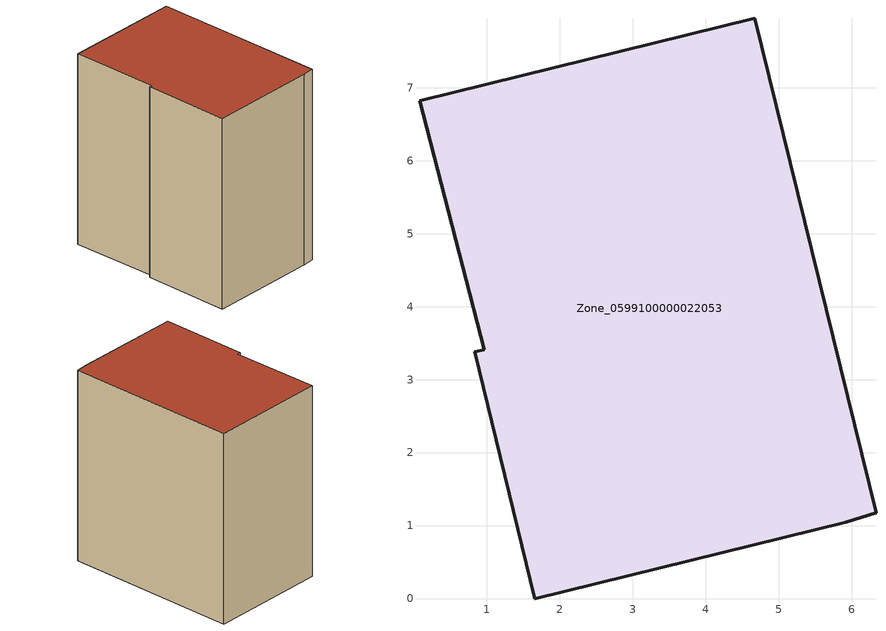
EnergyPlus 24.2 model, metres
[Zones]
Zone_0599100000022053
 floor ground (C_G): 4.67,7.95 6.33,1.18 5.92,1.05 1.66,0 0.83,3.38 0.96,3.41 0.08,6.82 z0
 wall outside (C_F): 4.67,7.95 0.08,6.82 0.96,3.41 0.83,3.38 1.66,0 5.92,1.05 6.33,1.18 4.67,7.95 z0:7.77
 roof outside (C_R): 6.33,1.18 4.67,7.95 0.08,6.82 0.96,3.41 0.83,3.38 1.66,0 5.92,1.05 z7.77
[BUILDING]
Pand.0599100000022053: North Axis=0; Terrain=City; Loads Convergence Tolerance Value=0.04; Temperature Convergence Tolerance Value=0.4; Solar Distribution=FullExterior; Maximum Number of Warmup Days=25; Minimum Number of Warmup Days=1
[Site:Location]
Rotterdam.The.Hague.AP_ZH_NLD Design_Conditions: Latitude=51.96; Longitude=4.45; Time Zone=1; Elevation=-4.5
[SITE:GROUNDTEMPERATURE:BUILDINGSURFACE]
18, 18, 18, 18, 18, 18, 18, 18, 18, 18, 18, 18
[MATERIAL] Thermal Absorptance=0.9; Solar Absorptance=0.7; Visible Absorptance=0.7
Name | Roughness | Thickness | Conductivity | Density | Specific Heat
G.TC.1946 | MediumSmooth | 0.15 | 1 | 540 | 1210
F.TC.1946 | Rough | 0.3 | 0.857143 | 1920 | 840
R.TC.1946 | MediumRough | 0.2 | 0.909091 | 1500 | 1000
[CONSTRUCTION]
C_G: G.TC.1946
C_F: F.TC.1946
C_R: R.TC.1946
[ZONE]
Zone_0599100000022053: Type=1; Multiplier=1; Ceiling Height=Autocalculate; Volume=Autocalculate; Floor Area=autocalculate; Part of Total Floor Area=Yes
[ZONEINFILTRATION:DESIGNFLOWRATE]
Infil_Zone_0599100000022053: Zone or ZoneList or Space or SpaceList=Zone_0599100000022053; Schedule=AlwaysOn; Design Flow Rate Calculation Method=Flow/Area; Flow Rate per Floor Area=0.003; Constant Term Coefficient=1; Temperature Term Coefficient=0; Velocity Term Coefficient=0; Velocity Squared Term Coefficient=0
[HVACTEMPLATE:ZONE:IDEALLOADSAIRSYSTEM]
Zone_0599100000022053: Maximum Heating Supply Air Temperature=50; Minimum Cooling Supply Air Temperature=13; Maximum Heating Supply Air Humidity Ratio=0.0156; Minimum Cooling Supply Air Humidity Ratio=0.0077; Heating Limit=NoLimit; Cooling Limit=NoLimit; Dehumidification Control Type=ConstantSensibleHeatRatio; Cooling Sensible Heat Ratio=0.7; Dehumidification Setpoint=60; Humidification Control Type=None; Humidification Setpoint=30; Outdoor Air Method=None; Outdoor Air Flow Rate per Person=0.00944; Outdoor Air Flow Rate per Zone Floor Area=0; Outdoor Air Flow Rate per Zone=0; Demand Controlled Ventilation Type=None; Outdoor Air Economizer Type=NoEconomizer; Heat Recovery Type=None; Sensible Heat Recovery Effectiveness=0.7; Latent Heat Recovery Effectiveness=0.65
[ZONECONTROL:THERMOSTAT]
ThermostatControl_Zone_0599100000022053: Zone or ZoneList=Zone_0599100000022053; Control Type Schedule=DualSetpointControlType; Control 1=Thermostat_Zone_0599100000022053; Temperature Difference Between Cutout And Setpoint=0
[THERMOSTATSETPOINT:DUALSETPOINT]
Thermostat_Zone_0599100000022053: Heating Setpoint Temperature Schedule=HeatingSetpoint_Zone_0599100000022053; Cooling Setpoint Temperature Schedule=CoolingSetpoint_Zone_0599100000022053
[SCHEDULE:COMPACT]
HeatingSetpoint_Zone_0599100000022053: Through: 12/31, For: AllDays, Until: 24:00, 21
CoolingSetpoint_Zone_0599100000022053: Through: 12/31, For: AllDays, Until: 24:00, 24
DualSetpointControlType: Through: 12/31, For: AllDays, Until: 24:00, 4
AlwaysOn: Through: 12/31, For: AllDays, Until: 24:00, 1
